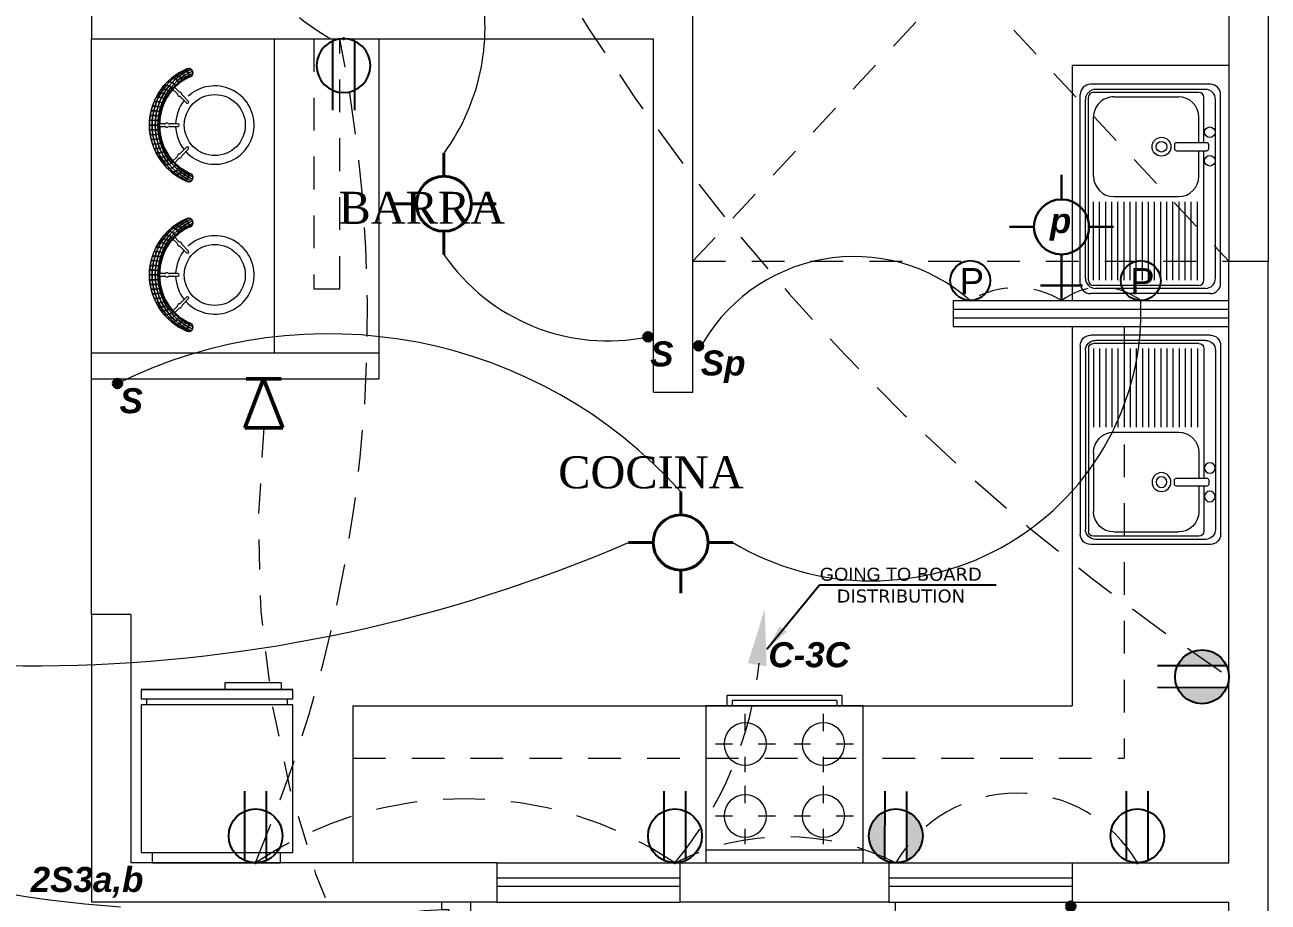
# Model space of a CAD drawing. Header units: millimetres. Extents: x -59 to 123, y 54 to 155.
# Drawn here: x -53.335 to -48.58, y 110.979 to 114.333 of the extents above; entities that cross this region are included whole.
import ezdxf

# ---------------------------------------------------------------- set-up
doc = ezdxf.new("R2010")
doc.units = ezdxf.units.MM
for name, pattern in [('CENTER', [50.8, 31.75, -6.35, 6.35, -6.35]), ('CONTINUA', [0]), ('HIDDEN', [9.525, 6.35, -3.175]), ('HIDDEN2', [0.1875, 0.125, -0.0625])]:
    doc.linetypes.add(name, pattern=pattern)
doc.layers.get('0').update_dxf_attribs({"lineweight": 9})
doc.layers.add('A-PROY', color=8, linetype='HIDDEN2')
doc.layers.add('A-TEX 010', color=7, linetype='Continuous')
for name, color, linetype, lineweight in [('C.EMPOTRADO EN PARED Y TECHO', 210, 'Continuous', 40), ('Centros de Luz', 150, 'Continuous', 30), ('desague', 4, 'Continuous', 60), ('ESCALERA', 128, 'Continuous', 9), ('HP-Mobiliario', 251, 'Continuous', 0), ('Intercomunicador', 106, 'Continuous', 30), ('mobiliario', 7, 'Continuous', 0), ('MUEBLES', 40, 'Continuous', 20), ('muro', 5, 'Continuous', 70), ('murobajo', 7, 'Continuous', 30), ('MUROS', 7, 'Continuous', 80), ('PLANTILLA', 252, 'Continuous', 13), ('PUERTAS', 7, 'Continuous', 9), ('red tomacorrient', 21, 'Continuous', 40), ('red tomacorriente', 3, 'CONTINUA', 40), ('TEXTO ELECTRICO', 140, 'Continuous', 25), ('VENTANA BAJA', 150, 'Continuous', 20)]:
    doc.layers.add(name, color=color, linetype=linetype, lineweight=lineweight)
doc.styles.add('david', font='arialbi.ttf', dxfattribs={"height": 0.05})
doc.styles.add('Ejes', font='arial.ttf', dxfattribs={"height": 0.2})
doc.styles.add('ROMANS', font='ROMANS.SHX', dxfattribs={"width": 1.35, "height": 0.29})
doc.styles.add('style4', font='verdanab.ttf', dxfattribs={"height": 0.1})
doc.styles.add('textcosan', font='verdana.ttf', dxfattribs={"height": 0.1})
doc.dimstyles.new('dimension horizontal', dxfattribs={"dimtxt": 0.08, "dimasz": 0.1, "dimexe": 0.15, "dimexo": 0.3, "dimgap": 0.01, "dimtad": 2, "dimtih": 1, "dimtoh": 1, "dimzin": 1, "dimtxsty": 'style4', "dimblk": 'ARCHTICK', "dimcen": 0.08, "dimadec": 0, "dimazin": 0, "dimtfac": 1, "dimtmove": 0, "dimatfit": 3, "dimfxl": 1, "dimarcsym": 0})

# ---------------------------------------------------------------- blocks, each defined once
blk = doc.blocks.new('A$C64153278')
at = {"layer": 'mobiliario'}
for p, q in [((0.4738, 0.2448), (0.429, 0.2653)), ((0.436, 0.2786), (0.48, 0.2584)), ((0.5321, 0.2181), (0.4995, 0.233)), ((0.5057, 0.2467), (0.5383, 0.2317)), ((0.1773, 0.1826), (0.1571, 0.1386)), ((0.1707, 0.1324), (0.1913, 0.1771)), ((0.3206, 0.1715), (0.3375, 0.1261)), ((0.3515, 0.1313), (0.3344, 0.1775)), ((0.1453, 0.1129), (0.1303, 0.0803)), ((0.1439, 0.0741), (0.1589, 0.1067)), ((0.3473, 0.0995), (0.3598, 0.0659)), ((0.3738, 0.0711), (0.3614, 0.1047))]:
    blk.add_line(p, q, dxfattribs=at)
blk.add_circle((0.2538, 0.3732), 0.175, dxfattribs=at)
for centre, radius, start, end in [((0.2538, 0.3732), 0.225, 332.79435, 243.13807), ((0.5872, 0.3365), 0.025, 357.65186, 177.65186), ((0.2624, 0.3498), 0.35, 223.05842, 357.65186), ((0.2624, 0.3498), 0.3, 223.05842, 357.65186), ((0.2538, 0.3732), 0.225, 292.25126, 328.96199), ((0.4329, 0.2717), 0.00753, 65.60324, 238.74768), ((0.4696, 0.2357), 0.01, 26.45803, 65.40047), ((0.4898, 0.2457), 0.0125, 206.45803, 284.34291), ((0.4842, 0.2675), 0.01, 245.40047, 284.34291), ((0.4898, 0.2457), 0.0125, 26.45803, 104.34291), ((0.4953, 0.2239), 0.01, 65.40047, 104.34291), ((0.5099, 0.2557), 0.01, 206.45803, 245.40047), ((0.025, 0.1279), 0.025, 43.05842, 223.05842), ((0.1842, 0.1795), 0.00753, 341.9626, 155.10704), ((0.2538, 0.3732), 0.225, 251.72826, 288.43083), ((0.3277, 0.1741), 0.00753, 27.00793, 200.15237), ((0.1362, 0.1171), 0.01, 335.30981, 14.25225), ((0.158, 0.1226), 0.0125, 116.36737, 194.25225), ((0.148, 0.1428), 0.01, 296.36737, 335.30981), ((0.168, 0.1025), 0.01, 116.36737, 155.30981), ((0.158, 0.1226), 0.0125, 296.36737, 14.25225), ((0.1798, 0.1282), 0.01, 155.30981, 194.25225), ((0.3494, 0.1154), 0.0125, 161.4127, 239.29758), ((0.3281, 0.1226), 0.01, 341.4127, 20.35514), ((0.3379, 0.0961), 0.01, 20.35514, 59.29758), ((0.3609, 0.1347), 0.01, 200.35514, 239.29758), ((0.3494, 0.1154), 0.0125, 341.4127, 59.29758), ((0.3707, 0.1082), 0.01, 161.4127, 200.35514)]:
    blk.add_arc(centre, radius, start, end, dxfattribs=at)
for points in [[(0.5661, 0.3498), (0.5756, 0.3586), (0.5736, 0.3342), (0.5641, 0.3261)], [(0.5756, 0.3586), (0.5882, 0.3615), (0.5861, 0.3361), (0.5736, 0.3342)], [(0.5882, 0.3615), (0.6006, 0.3576), (0.5984, 0.3313), (0.5861, 0.3361)], [(0.6006, 0.3576), (0.6093, 0.3481), (0.6071, 0.321), (0.5984, 0.3313)], [(0.5546, 0.2795), (0.5636, 0.286), (0.5557, 0.2626), (0.547, 0.2568)], [(0.5566, 0.2909), (0.5603, 0.3026), (0.5546, 0.2795), (0.5511, 0.2681)], [(0.5603, 0.3026), (0.5696, 0.3099), (0.5636, 0.286), (0.5546, 0.2795)], [(0.5636, 0.286), (0.5757, 0.286), (0.5674, 0.2617), (0.5557, 0.2626)], [(0.5603, 0.3141), (0.5641, 0.3261), (0.5603, 0.3026), (0.5566, 0.2909)], [(0.5622, 0.3375), (0.5661, 0.3498), (0.5641, 0.3261), (0.5603, 0.3141)], [(0.5641, 0.3261), (0.5736, 0.3342), (0.5696, 0.3099), (0.5603, 0.3026)], [(0.5696, 0.3099), (0.5819, 0.3109), (0.5757, 0.286), (0.5636, 0.286)], [(0.5757, 0.286), (0.5876, 0.2794), (0.5791, 0.2542), (0.5674, 0.2617)], [(0.5736, 0.3342), (0.5861, 0.3361), (0.5819, 0.3109), (0.5696, 0.3099)], [(0.5819, 0.3109), (0.5941, 0.3052), (0.5876, 0.2794), (0.5757, 0.286)], [(0.5861, 0.3361), (0.5984, 0.3313), (0.5941, 0.3052), (0.5819, 0.3109)], [(0.5941, 0.3052), (0.6027, 0.2942), (0.5962, 0.2678), (0.5876, 0.2794)], [(0.5984, 0.3313), (0.6071, 0.321), (0.6027, 0.2942), (0.5941, 0.3052)], [(0.6027, 0.2942), (0.6056, 0.2811), (0.5992, 0.2544), (0.5962, 0.2678)], [(0.6071, 0.321), (0.61, 0.3081), (0.6056, 0.2811), (0.6027, 0.2942)], [(0.6093, 0.3481), (0.6122, 0.3354), (0.61, 0.3081), (0.6071, 0.321)], [(0.5267, 0.2135), (0.5343, 0.2179), (0.521, 0.1968), (0.514, 0.1931)], [(0.5343, 0.2179), (0.5451, 0.2152), (0.5312, 0.1933), (0.521, 0.1968)], [(0.5348, 0.224), (0.5377, 0.2348), (0.5267, 0.2135), (0.5242, 0.2031)], [(0.5377, 0.2348), (0.5459, 0.2399), (0.5343, 0.2179), (0.5267, 0.2135)], [(0.5451, 0.2152), (0.5561, 0.206), (0.5418, 0.1833), (0.5312, 0.1933)], [(0.5459, 0.2399), (0.5572, 0.238), (0.5451, 0.2152), (0.5343, 0.2179)], [(0.5438, 0.2457), (0.547, 0.2568), (0.5377, 0.2348), (0.5348, 0.224)], [(0.547, 0.2568), (0.5557, 0.2626), (0.5459, 0.2399), (0.5377, 0.2348)], [(0.5511, 0.2681), (0.5546, 0.2795), (0.547, 0.2568), (0.5438, 0.2457)], [(0.5572, 0.238), (0.5686, 0.2297), (0.5561, 0.206), (0.5451, 0.2152)], [(0.5557, 0.2626), (0.5674, 0.2617), (0.5572, 0.238), (0.5459, 0.2399)], [(0.5686, 0.2297), (0.577, 0.2169), (0.5644, 0.1926), (0.5561, 0.206)], [(0.5674, 0.2617), (0.5791, 0.2542), (0.5686, 0.2297), (0.5572, 0.238)], [(0.577, 0.2169), (0.5802, 0.2031), (0.5678, 0.1787), (0.5644, 0.1926)], [(0.5791, 0.2542), (0.5876, 0.242), (0.577, 0.2169), (0.5686, 0.2297)], [(0.5876, 0.242), (0.5907, 0.2284), (0.5802, 0.2031), (0.577, 0.2169)], [(0.5876, 0.2794), (0.5962, 0.2678), (0.5876, 0.242), (0.5791, 0.2542)], [(0.5962, 0.2678), (0.5992, 0.2544), (0.5907, 0.2284), (0.5876, 0.242)], [(0.0261, 0.1283), (0.0199, 0.1166), (0.0011, 0.1352), (0.0079, 0.1462)], [(0.0368, 0.135), (0.0261, 0.1283), (0.0079, 0.1462), (0.0193, 0.1523)], [(0.0492, 0.1351), (0.0368, 0.135), (0.0193, 0.1523), (0.0323, 0.1518)], [(0.0599, 0.1284), (0.0492, 0.1351), (0.0323, 0.1518), (0.0433, 0.145)], [(0.4828, 0.1462), (0.4839, 0.1556), (0.4667, 0.1386), (0.4662, 0.1296)], [(0.4839, 0.1556), (0.4896, 0.1579), (0.4716, 0.1403), (0.4667, 0.1386)], [(0.4896, 0.1579), (0.4983, 0.1528), (0.4795, 0.1345), (0.4716, 0.1403)], [(0.4983, 0.1528), (0.5078, 0.1414), (0.4885, 0.1225), (0.4795, 0.1345)], [(0.4981, 0.1641), (0.4997, 0.1738), (0.4839, 0.1556), (0.4828, 0.1462)], [(0.4997, 0.1738), (0.5061, 0.1768), (0.4896, 0.1579), (0.4839, 0.1556)], [(0.5061, 0.1768), (0.5156, 0.1724), (0.4983, 0.1528), (0.4896, 0.1579)], [(0.5119, 0.1831), (0.514, 0.1931), (0.4997, 0.1738), (0.4981, 0.1641)], [(0.5156, 0.1724), (0.5256, 0.1617), (0.5078, 0.1414), (0.4983, 0.1528)], [(0.514, 0.1931), (0.521, 0.1968), (0.5061, 0.1768), (0.4997, 0.1738)], [(0.521, 0.1968), (0.5312, 0.1933), (0.5156, 0.1724), (0.5061, 0.1768)], [(0.5256, 0.1617), (0.5336, 0.1473), (0.5156, 0.1265), (0.5078, 0.1414)], [(0.5242, 0.2031), (0.5267, 0.2135), (0.514, 0.1931), (0.5119, 0.1831)], [(0.5312, 0.1933), (0.5418, 0.1833), (0.5256, 0.1617), (0.5156, 0.1724)], [(0.5336, 0.1473), (0.5373, 0.1332), (0.5196, 0.1123), (0.5156, 0.1265)], [(0.5418, 0.1833), (0.5499, 0.1694), (0.5336, 0.1473), (0.5256, 0.1617)], [(0.5499, 0.1694), (0.5535, 0.1553), (0.5373, 0.1332), (0.5336, 0.1473)], [(0.5561, 0.206), (0.5644, 0.1926), (0.5499, 0.1694), (0.5418, 0.1833)], [(0.5644, 0.1926), (0.5678, 0.1787), (0.5535, 0.1553), (0.5499, 0.1694)], [(0.0199, 0.1166), (0.0199, 0.1032), (0.0006, 0.1222), (0.0011, 0.1352)], [(0.0199, 0.1032), (0.0262, 0.0916), (0.0067, 0.1108), (0.0006, 0.1222)], [(0.0457, 0.1119), (0.0402, 0.0997), (0.0199, 0.1166), (0.0261, 0.1283)], [(0.0402, 0.0997), (0.0407, 0.0857), (0.0199, 0.1032), (0.0199, 0.1166)], [(0.0407, 0.0857), (0.0471, 0.0739), (0.0262, 0.0916), (0.0199, 0.1032)], [(0.0557, 0.1193), (0.0457, 0.1119), (0.0261, 0.1283), (0.0368, 0.135)], [(0.0674, 0.1198), (0.0557, 0.1193), (0.0368, 0.135), (0.0492, 0.1351)], [(0.0666, 0.0972), (0.0619, 0.0844), (0.0402, 0.0997), (0.0457, 0.1119)], [(0.0619, 0.0844), (0.0629, 0.0699), (0.0407, 0.0857), (0.0402, 0.0997)], [(0.0629, 0.0699), (0.0694, 0.0579), (0.0471, 0.0739), (0.0407, 0.0857)], [(0.0758, 0.105), (0.0666, 0.0972), (0.0457, 0.1119), (0.0557, 0.1193)], [(0.0779, 0.1133), (0.0674, 0.1198), (0.0492, 0.1351), (0.0599, 0.1284)], [(0.0869, 0.1059), (0.0758, 0.105), (0.0557, 0.1193), (0.0674, 0.1198)], [(0.0887, 0.0841), (0.0848, 0.0708), (0.0619, 0.0844), (0.0666, 0.0972)], [(0.0848, 0.0708), (0.0863, 0.056), (0.0629, 0.0699), (0.0619, 0.0844)], [(0.097, 0.0925), (0.0887, 0.0841), (0.0666, 0.0972), (0.0758, 0.105)], [(0.0969, 0.0996), (0.0869, 0.1059), (0.0674, 0.1198), (0.0779, 0.1133)], [(0.1074, 0.0937), (0.097, 0.0925), (0.0758, 0.105), (0.0869, 0.1059)], [(0.1119, 0.0728), (0.1087, 0.0591), (0.0848, 0.0708), (0.0887, 0.0841)], [(0.117, 0.0874), (0.1074, 0.0937), (0.0869, 0.1059), (0.0969, 0.0996)], [(0.1193, 0.0816), (0.1119, 0.0728), (0.0887, 0.0841), (0.097, 0.0925)], [(0.1288, 0.0831), (0.1193, 0.0816), (0.097, 0.0925), (0.1074, 0.0937)], [(0.138, 0.0768), (0.1288, 0.0831), (0.1074, 0.0937), (0.117, 0.0874)], [(0.136, 0.0634), (0.1336, 0.0493), (0.1087, 0.0591), (0.1119, 0.0728)], [(0.1424, 0.0725), (0.136, 0.0634), (0.1119, 0.0728), (0.1193, 0.0816)], [(0.1511, 0.0741), (0.1424, 0.0725), (0.1193, 0.0816), (0.1288, 0.0831)], [(0.1597, 0.0679), (0.1511, 0.0741), (0.1288, 0.0831), (0.138, 0.0768)], [(0.1662, 0.0652), (0.1608, 0.0559), (0.136, 0.0634), (0.1424, 0.0725)], [(0.174, 0.067), (0.1662, 0.0652), (0.1424, 0.0725), (0.1511, 0.0741)], [(0.1821, 0.0608), (0.174, 0.067), (0.1511, 0.0741), (0.1597, 0.0679)], [(0.364, 0.076), (0.3643, 0.0753), (0.3403, 0.0674), (0.341, 0.0684)], [(0.3643, 0.0753), (0.3675, 0.0667), (0.3424, 0.0585), (0.3403, 0.0674)], [(0.3668, 0.0685), (0.364, 0.076), (0.341, 0.0684), (0.3445, 0.0612)], [(0.3885, 0.0775), (0.3864, 0.0853), (0.364, 0.076), (0.3668, 0.0685)], [(0.3864, 0.0853), (0.3877, 0.085), (0.3643, 0.0753), (0.364, 0.076)], [(0.3877, 0.085), (0.3919, 0.0768), (0.3675, 0.0667), (0.3643, 0.0753)], [(0.3919, 0.0768), (0.398, 0.0628), (0.3728, 0.0524), (0.3675, 0.0667)], [(0.408, 0.0963), (0.4102, 0.0964), (0.3877, 0.085), (0.3864, 0.0853)], [(0.4094, 0.0882), (0.408, 0.0963), (0.3864, 0.0853), (0.3885, 0.0775)], [(0.4102, 0.0964), (0.4154, 0.0887), (0.3919, 0.0768), (0.3877, 0.085)], [(0.4154, 0.0887), (0.4223, 0.0751), (0.398, 0.0628), (0.3919, 0.0768)], [(0.4223, 0.0751), (0.4291, 0.0589), (0.4045, 0.0464), (0.398, 0.0628)], [(0.4287, 0.1089), (0.4318, 0.1095), (0.4102, 0.0964), (0.408, 0.0963)], [(0.4294, 0.1005), (0.4287, 0.1089), (0.408, 0.0963), (0.4094, 0.0882)], [(0.4318, 0.1095), (0.438, 0.1024), (0.4154, 0.0887), (0.4102, 0.0964)], [(0.438, 0.1024), (0.4456, 0.0892), (0.4223, 0.0751), (0.4154, 0.0887)], [(0.4456, 0.0892), (0.4526, 0.0733), (0.4291, 0.0589), (0.4223, 0.0751)], [(0.4483, 0.123), (0.4523, 0.1242), (0.4318, 0.1095), (0.4287, 0.1089)], [(0.4484, 0.1144), (0.4483, 0.123), (0.4287, 0.1089), (0.4294, 0.1005)], [(0.4526, 0.0733), (0.4572, 0.059), (0.4339, 0.0446), (0.4291, 0.0589)], [(0.4523, 0.1242), (0.4594, 0.1177), (0.438, 0.1024), (0.4318, 0.1095)], [(0.4594, 0.1177), (0.4677, 0.105), (0.4456, 0.0892), (0.438, 0.1024)], [(0.4677, 0.105), (0.475, 0.0894), (0.4526, 0.0733), (0.4456, 0.0892)], [(0.4667, 0.1386), (0.4716, 0.1403), (0.4523, 0.1242), (0.4483, 0.123)], [(0.4662, 0.1296), (0.4667, 0.1386), (0.4483, 0.123), (0.4484, 0.1144)], [(0.4716, 0.1403), (0.4795, 0.1345), (0.4594, 0.1177), (0.4523, 0.1242)], [(0.475, 0.0894), (0.4794, 0.0751), (0.4572, 0.059), (0.4526, 0.0733)], [(0.4795, 0.1345), (0.4885, 0.1225), (0.4677, 0.105), (0.4594, 0.1177)], [(0.4885, 0.1225), (0.496, 0.1072), (0.475, 0.0894), (0.4677, 0.105)], [(0.496, 0.1072), (0.5002, 0.0929), (0.4794, 0.0751), (0.475, 0.0894)], [(0.5078, 0.1414), (0.5156, 0.1265), (0.496, 0.1072), (0.4885, 0.1225)], [(0.5156, 0.1265), (0.5196, 0.1123), (0.5002, 0.0929), (0.496, 0.1072)], [(0.0863, 0.056), (0.0928, 0.0437), (0.0694, 0.0579), (0.0629, 0.0699)], [(0.1087, 0.0591), (0.1107, 0.0439), (0.0863, 0.056), (0.0848, 0.0708)], [(0.1107, 0.0439), (0.1173, 0.0313), (0.0928, 0.0437), (0.0863, 0.056)], [(0.1336, 0.0493), (0.1361, 0.0337), (0.1107, 0.0439), (0.1087, 0.0591)], [(0.1361, 0.0337), (0.1426, 0.0209), (0.1173, 0.0313), (0.1107, 0.0439)], [(0.1608, 0.0559), (0.1593, 0.0414), (0.1336, 0.0493), (0.136, 0.0634)], [(0.1593, 0.0414), (0.1622, 0.0255), (0.1361, 0.0337), (0.1336, 0.0493)], [(0.1622, 0.0255), (0.1687, 0.0126), (0.1426, 0.0209), (0.1361, 0.0337)], [(0.1863, 0.0503), (0.1856, 0.0356), (0.1593, 0.0414), (0.1608, 0.0559)], [(0.1856, 0.0356), (0.189, 0.0194), (0.1622, 0.0255), (0.1593, 0.0414)], [(0.1906, 0.0597), (0.1863, 0.0503), (0.1608, 0.0559), (0.1662, 0.0652)], [(0.189, 0.0194), (0.1954, 0.0063), (0.1687, 0.0126), (0.1622, 0.0255)], [(0.1974, 0.0616), (0.1906, 0.0597), (0.1662, 0.0652), (0.174, 0.067)], [(0.2049, 0.0554), (0.1974, 0.0616), (0.174, 0.067), (0.1821, 0.0608)], [(0.2121, 0.0466), (0.2124, 0.0318), (0.1856, 0.0356), (0.1863, 0.0503)], [(0.2124, 0.0318), (0.2162, 0.0154), (0.189, 0.0194), (0.1856, 0.0356)], [(0.2154, 0.0562), (0.2121, 0.0466), (0.1863, 0.0503), (0.1906, 0.0597)], [(0.2162, 0.0154), (0.2224, 0.0021), (0.1954, 0.0063), (0.189, 0.0194)], [(0.2213, 0.0581), (0.2154, 0.0562), (0.1906, 0.0597), (0.1974, 0.0616)], [(0.2282, 0.0518), (0.2213, 0.0581), (0.1974, 0.0616), (0.2049, 0.0554)], [(0.2405, 0.0546), (0.2383, 0.045), (0.2121, 0.0466), (0.2154, 0.0562)], [(0.2383, 0.045), (0.2394, 0.0301), (0.2124, 0.0318), (0.2121, 0.0466)], [(0.2394, 0.0301), (0.2436, 0.0135), (0.2162, 0.0154), (0.2124, 0.0318)], [(0.2454, 0.0565), (0.2405, 0.0546), (0.2154, 0.0562), (0.2213, 0.0581)], [(0.2436, 0.0135), (0.2498, 0), (0.2224, 0.0021), (0.2162, 0.0154)], [(0.2516, 0.05), (0.2454, 0.0565), (0.2213, 0.0581), (0.2282, 0.0518)], [(0.2657, 0.0549), (0.2646, 0.0454), (0.2383, 0.045), (0.2405, 0.0546)], [(0.2646, 0.0454), (0.2665, 0.0304), (0.2394, 0.0301), (0.2383, 0.045)], [(0.2665, 0.0304), (0.2712, 0.0138), (0.2436, 0.0135), (0.2394, 0.0301)], [(0.2695, 0.0567), (0.2657, 0.0549), (0.2405, 0.0546), (0.2454, 0.0565)], [(0.2712, 0.0138), (0.2772, 0.0001), (0.2498, 0), (0.2436, 0.0135)], [(0.2751, 0.0501), (0.2695, 0.0567), (0.2454, 0.0565), (0.2516, 0.05)], [(0.2908, 0.0572), (0.2908, 0.0478), (0.2646, 0.0454), (0.2657, 0.0549)], [(0.2908, 0.0478), (0.2936, 0.0328), (0.2665, 0.0304), (0.2646, 0.0454)], [(0.2936, 0.0588), (0.2908, 0.0572), (0.2657, 0.0549), (0.2695, 0.0567)], [(0.2936, 0.0328), (0.2986, 0.0162), (0.2712, 0.0138), (0.2665, 0.0304)], [(0.2985, 0.052), (0.2936, 0.0588), (0.2695, 0.0567), (0.2751, 0.0501)], [(0.2986, 0.0162), (0.3045, 0.0023), (0.2772, 0.0001), (0.2712, 0.0138)], [(0.3175, 0.0627), (0.3157, 0.0613), (0.2908, 0.0572), (0.2936, 0.0588)], [(0.3157, 0.0613), (0.3168, 0.0521), (0.2908, 0.0478), (0.2908, 0.0572)], [(0.3168, 0.0521), (0.3204, 0.0373), (0.2936, 0.0328), (0.2908, 0.0478)], [(0.3217, 0.0557), (0.3175, 0.0627), (0.2936, 0.0588), (0.2985, 0.052)], [(0.3204, 0.0373), (0.3259, 0.0206), (0.2986, 0.0162), (0.2936, 0.0328)], [(0.3259, 0.0206), (0.3315, 0.0067), (0.3045, 0.0023), (0.2986, 0.0162)], [(0.341, 0.0684), (0.3403, 0.0674), (0.3157, 0.0613), (0.3175, 0.0627)], [(0.3403, 0.0674), (0.3424, 0.0585), (0.3168, 0.0521), (0.3157, 0.0613)], [(0.3424, 0.0585), (0.3469, 0.0438), (0.3204, 0.0373), (0.3168, 0.0521)], [(0.3445, 0.0612), (0.341, 0.0684), (0.3175, 0.0627), (0.3217, 0.0557)], [(0.3469, 0.0438), (0.3527, 0.0272), (0.3259, 0.0206), (0.3204, 0.0373)], [(0.3527, 0.0272), (0.3582, 0.0131), (0.3315, 0.0067), (0.3259, 0.0206)], [(0.3675, 0.0667), (0.3728, 0.0524), (0.3469, 0.0438), (0.3424, 0.0585)], [(0.3728, 0.0524), (0.3789, 0.0358), (0.3527, 0.0272), (0.3469, 0.0438)], [(0.3789, 0.0358), (0.3842, 0.0216), (0.3582, 0.0131), (0.3527, 0.0272)], [(0.398, 0.0628), (0.4045, 0.0464), (0.3789, 0.0358), (0.3728, 0.0524)], [(0.4045, 0.0464), (0.4095, 0.0322), (0.3842, 0.0216), (0.3789, 0.0358)], [(0.4291, 0.0589), (0.4339, 0.0446), (0.4095, 0.0322), (0.4045, 0.0464)]]:
    blk.add_3dface(points, dxfattribs=at)
blk = doc.blocks.new('lavo')
for p, q in [((734.6522, 78.2175), (734.6522, 77.4953)), ((734.6522, 78.2175), (734.6522, 77.4953)), ((734.6911, 78.2564), (735.1498, 78.2564)), ((734.6911, 78.2564), (735.1498, 78.2564)), ((734.7106, 78.2369), (735.1303, 78.2369)), ((734.7106, 78.2369), (735.1303, 78.2369)), ((734.7354, 78.2253), (735.1381, 78.2253)), ((734.7354, 78.2253), (735.1381, 78.2253)), ((735.1887, 78.2175), (735.1887, 77.4953)), ((735.1887, 78.2175), (735.1887, 77.4953)), ((734.6717, 78.198), (734.6717, 77.5148)), ((734.6717, 78.198), (734.6717, 77.5148)), ((734.7159, 78.2058), (734.7159, 77.7101)), ((734.7159, 78.2058), (734.7159, 77.7101)), ((734.741, 78.2058), (734.741, 77.9052)), ((734.741, 78.2058), (734.741, 77.9052)), ((734.7643, 78.2058), (734.7643, 77.9052)), ((734.7643, 78.2058), (734.7643, 77.9052)), ((734.7877, 78.2058), (734.7877, 77.9052)), ((734.7877, 78.2058), (734.7877, 77.9052)), ((734.8111, 78.2058), (734.8111, 77.9052)), ((734.8111, 78.2058), (734.8111, 77.9052)), ((734.8344, 78.2058), (734.8344, 77.9052)), ((734.8344, 78.2058), (734.8344, 77.9052)), ((734.8578, 78.2058), (734.8578, 77.9052)), ((734.8578, 78.2058), (734.8578, 77.9052)), ((734.8811, 78.2058), (734.8811, 77.9052)), ((734.8811, 78.2058), (734.8811, 77.9052)), ((734.9045, 78.2058), (734.9045, 77.9052)), ((734.9045, 78.2058), (734.9045, 77.9052)), ((734.9279, 78.2058), (734.9279, 77.9052)), ((734.9279, 78.2058), (734.9279, 77.9052)), ((734.9512, 78.2058), (734.9512, 77.9052)), ((734.9512, 78.2058), (734.9512, 77.9052)), ((734.9746, 78.2058), (734.9746, 77.9052)), ((734.9746, 78.2058), (734.9746, 77.9052)), ((734.998, 78.2058), (734.998, 77.9052)), ((734.998, 78.2058), (734.998, 77.9052)), ((735.0213, 78.2058), (735.0213, 77.9052)), ((735.0213, 78.2058), (735.0213, 77.9052)), ((735.0447, 78.2058), (735.0447, 77.9052)), ((735.0447, 78.2058), (735.0447, 77.9052)), ((735.068, 78.2058), (735.068, 77.9052)), ((735.068, 78.2058), (735.068, 77.9052)), ((735.0914, 78.2058), (735.0914, 77.9052)), ((735.0914, 78.2058), (735.0914, 77.9052)), ((735.1148, 78.2058), (735.1148, 77.9052)), ((735.1148, 78.2058), (735.1148, 77.9052)), ((735.1381, 78.2058), (735.1381, 77.9052)), ((735.1381, 78.2058), (735.1381, 77.9052)), ((735.1576, 78.2058), (735.1576, 77.507)), ((735.1576, 78.2058), (735.1576, 77.507)), ((735.1693, 78.198), (735.1693, 77.5148)), ((735.1693, 78.198), (735.1693, 77.5148)), ((735.0603, 77.8857), (734.8132, 77.8857)), ((735.0603, 77.8857), (734.8132, 77.8857)), ((734.7354, 77.8079), (734.7354, 77.7101)), ((734.7354, 77.8079), (734.7354, 77.7101)), ((735.1381, 77.8079), (735.1381, 77.582)), ((735.1381, 77.8079), (735.1381, 77.582)), ((734.6973, 77.7023), (734.6973, 77.6875)), ((734.6973, 77.7023), (734.6973, 77.6875)), ((734.821, 77.7101), (734.7051, 77.7101)), ((734.821, 77.7101), (734.7051, 77.7101)), ((734.8288, 77.6875), (734.8288, 77.7023)), ((734.8288, 77.6875), (734.8288, 77.7023)), ((734.7051, 77.6797), (734.821, 77.6797)), ((734.7051, 77.6797), (734.821, 77.6797)), ((734.7159, 77.6797), (734.7159, 77.507)), ((734.7159, 77.6797), (734.7159, 77.507)), ((734.7354, 77.6797), (734.7354, 77.582)), ((734.7354, 77.6797), (734.7354, 77.582)), ((735.0603, 77.5041), (734.8132, 77.5041)), ((735.0603, 77.5041), (734.8132, 77.5041)), ((734.6911, 77.4564), (735.1498, 77.4564)), ((734.6911, 77.4564), (735.1498, 77.4564)), ((734.7106, 77.4759), (735.1303, 77.4759)), ((734.7106, 77.4759), (735.1303, 77.4759)), ((734.7354, 77.4876), (735.1381, 77.4876)), ((734.7354, 77.4876), (735.1381, 77.4876))]:
    blk.add_line(p, q)
for centre, radius in [((734.6935, 77.7488), 0.0202), ((734.6935, 77.7488), 0.0202), ((734.8783, 77.6949), 0.0361), ((734.8783, 77.6949), 0.0361), ((734.8783, 77.6949), 0.0205), ((734.8783, 77.6949), 0.0205), ((734.6935, 77.6397), 0.0202), ((734.6935, 77.6397), 0.0202)]:
    blk.add_circle(centre, radius)
for centre, radius, start, end in [((734.6911, 78.2175), 0.0389, 90, 180), ((734.6911, 78.2175), 0.0389, 90, 180), ((734.7106, 78.198), 0.0389, 90, 180), ((734.7106, 78.198), 0.0389, 90, 180), ((734.7354, 78.2058), 0.0195, 90, 180), ((734.7354, 78.2058), 0.0195, 90, 180), ((735.1303, 78.198), 0.0389, 0, 90), ((735.1303, 78.198), 0.0389, 0, 90), ((735.1381, 78.2058), 0.0195, 0, 90), ((735.1381, 78.2058), 0.0195, 0, 90), ((735.1498, 78.2175), 0.0389, 0, 90), ((735.1498, 78.2175), 0.0389, 0, 90), ((734.8132, 77.8079), 0.0779, 90, 180), ((734.8132, 77.8079), 0.0779, 90, 180), ((735.0603, 77.8079), 0.0779, 0, 90), ((735.0603, 77.8079), 0.0779, 0, 90), ((734.7051, 77.7023), 0.00779, 90, 180), ((734.7051, 77.7023), 0.00779, 90, 180), ((734.821, 77.7023), 0.00779, 0, 90), ((734.821, 77.7023), 0.00779, 0, 90), ((734.7051, 77.6875), 0.00779, 180, 270), ((734.7051, 77.6875), 0.00779, 180, 270), ((734.821, 77.6875), 0.00779, 270, 360), ((734.821, 77.6875), 0.00779, 270, 360), ((734.8132, 77.582), 0.0779, 180, 270), ((734.8132, 77.582), 0.0779, 180, 270), ((735.0603, 77.582), 0.0779, 270, 0), ((735.0603, 77.582), 0.0779, 270, 0), ((734.7106, 77.5148), 0.0389, 180, 270), ((734.7106, 77.5148), 0.0389, 180, 270), ((734.7354, 77.507), 0.0195, 180, 270), ((734.7354, 77.507), 0.0195, 180, 270), ((735.1303, 77.5148), 0.0389, 270, 0), ((735.1303, 77.5148), 0.0389, 270, 0), ((735.1381, 77.507), 0.0195, 270, 0), ((735.1381, 77.507), 0.0195, 270, 0), ((734.6911, 77.4953), 0.0389, 180, 270), ((734.6911, 77.4953), 0.0389, 180, 270), ((735.1498, 77.4953), 0.0389, 270, 0), ((735.1498, 77.4953), 0.0389, 270, 0)]:
    blk.add_arc(centre, radius, start, end)
blk = doc.blocks.new('COC')
for p, q in [((602.9793, 76.3622), (603.4193, 76.3622)), ((602.9793, 76.3622), (602.9793, 76.3222)), ((603.4193, 76.3622), (603.4193, 76.3222)), ((602.8993, 76.3222), (603.4993, 76.3222)), ((602.8993, 76.3222), (602.8993, 75.7222)), ((602.9993, 76.3422), (603.3993, 76.3422)), ((602.9993, 76.3422), (602.9993, 76.3222)), ((603.3993, 76.3422), (603.3993, 76.3222)), ((603.4993, 76.3222), (603.4993, 75.7222)), ((603.05, 76.2255), (603.05, 76.2915)), ((603.3491, 76.2255), (603.3491, 76.2915)), ((602.9345, 76.1764), (603.0009, 76.1764)), ((603.0991, 76.1764), (603.1637, 76.1764)), ((603.2336, 76.1764), (603.3, 76.1764)), ((603.3982, 76.1764), (603.4628, 76.1764)), ((603.05, 76.0691), (603.05, 76.1273)), ((603.3491, 76.0691), (603.3491, 76.1273)), ((603.05, 75.9502), (603.05, 76.0162)), ((603.3491, 75.9502), (603.3491, 76.0162)), ((602.9345, 75.9011), (603.0009, 75.9011)), ((603.0991, 75.9011), (603.1637, 75.9011)), ((603.2336, 75.9011), (603.3, 75.9011)), ((603.3982, 75.9011), (603.4628, 75.9011)), ((603.05, 75.7938), (603.05, 75.852)), ((603.3491, 75.7938), (603.3491, 75.852)), ((603.4993, 75.7722), (602.8993, 75.7722)), ((603.4993, 75.7222), (602.8993, 75.7222))]:
    blk.add_line(p, q)
for centre in [(603.05, 76.1764), (603.3491, 76.1764), (603.05, 75.9011), (603.3491, 75.9011)]:
    blk.add_circle(centre, 0.0812)
blk = doc.blocks.new('REFRI')
at = {"layer": 'MUEBLES', "color": 250, "lineweight": 0, "ltscale": 0.25}
for p, q in [((0.0405, 0.2982), (0.0405, -0.3018)), ((0.6248, 0.2982), (0.0405, 0.2982)), ((0.6247, -0.3018), (0.6248, 0.2982)), ((0.6467, -0.3018), (0.6467, 0.2982)), ((0.6852, 0.2982), (0.6467, 0.2982)), ((0.6852, 0.2982), (0.6852, -0.3018)), ((0.6852, -0.3018), (0.6852, 0.2982)), ((0, 0.2538), (0, -0.2538)), ((0.0405, 0.2538), (0, 0.2538)), ((0.6467, 0.2766), (0.6247, 0.2766)), ((0.7112, -0.0338), (0.6852, -0.0338)), ((0.7112, -0.2562), (0.7112, -0.0338)), ((0, -0.2538), (0.0405, -0.2538)), ((0.6467, -0.2803), (0.6247, -0.2803)), ((0.7112, -0.2562), (0.6852, -0.2562)), ((0.0405, -0.3018), (0.6247, -0.3018)), ((0.6467, -0.3018), (0.6852, -0.3018))]:
    blk.add_line(p, q, dxfattribs=at)
blk = doc.blocks.new('rf67')
at = {"layer": 'PUERTAS', "ltscale": 0.075}
for p, q in [((2984.4541, 394.8959), (2984.4292, 394.895)), ((2984.4585, 394.0686), (2984.4292, 394.895)), ((2984.4834, 394.0695), (2984.4541, 394.8959)), ((2983.711, 394.4797), (2983.7334, 394.4678)), ((2983.7334, 394.4678), (2983.7215, 394.4454)), ((2983.7327, 394.4394), (2983.6977, 394.3735)), ((2983.7215, 394.4454), (2983.7327, 394.4394)), ((2983.6641, 394.3914), (2983.6977, 394.3735)), ((2984.4603, 394.0531), (2984.4253, 393.9872)), ((2984.4834, 394.0695), (2984.4585, 394.0686)), ((2984.4715, 394.0471), (2984.4603, 394.0531)), ((2984.4834, 394.0695), (2984.4715, 394.0471)), ((2984.5059, 394.0576), (2984.4834, 394.0695)), ((2984.459, 393.9693), (2984.4253, 393.9872))]:
    blk.add_line(p, q, dxfattribs=at)
at = {"layer": 'PUERTAS', "ltscale": 0.01}
for p, q in [((2984.4089, 394.8242), (2984.4257, 394.8248)), ((2984.4255, 394.8297), (2984.4315, 394.8299)), ((2984.4267, 394.796), (2984.4255, 394.8297)), ((2984.4625, 394.831), (2984.4565, 394.8308)), ((2984.4637, 394.7974), (2984.4625, 394.831)), ((2984.4794, 394.8268), (2984.4627, 394.8262)), ((2984.4098, 394.8001), (2984.4265, 394.8006)), ((2984.4267, 394.796), (2984.4327, 394.7962)), ((2984.4637, 394.7974), (2984.4577, 394.7971)), ((2984.4803, 394.8026), (2984.4636, 394.802))]:
    blk.add_line(p, q, dxfattribs=at)
for centre in [(2984.3818, 394.8116), (2984.5074, 394.8161)]:
    blk.add_circle(centre, 0.0302, dxfattribs=at)
blk.add_arc((2984.4709, 394.0476), 0.8484, 61.9779, 152.0448, dxfattribs=at)
blk = doc.blocks.new('A$C430C04D8')
at = {"layer": 'A-PROY', "lineweight": 0}
for p, q in [((6.3, 8.6), (8.35, 10.8)), ((6.3, 10.8), (8.35, 8.6)), ((4.8501, 9.45), (4.8501, 8.4951)), ((4.9501, 8.4951), (4.9501, 9.45)), ((6.3, 8.6), (8.35, 8.6)), ((4.8501, 8.4951), (4.9501, 8.4951)), ((7.95, 8.35), (7.95, 6.7)), ((4.9999, 6.7), (7.95, 6.7)), ((5.45, 6.15), (5.45, 5.15))]:
    blk.add_line(p, q, dxfattribs=at)
at = {"layer": 'ESCALERA', "lineweight": 0, "ltscale": 0.25}
blk.add_line((7.075, 4.2), (7.075, 6.15), dxfattribs=at)
at = {"layer": 'mobiliario', "lineweight": 0, "ltscale": 0.3}
for p, q in [((4.7001, 8.25), (4.7001, 9.45)), ((5.1001, 8.25), (5.1001, 9.45)), ((7.75, 9.35), (7.75, 8.45)), ((7.75, 9.35), (8.35, 9.35)), ((7.75, 8.35), (7.75, 6.9)), ((4.9999, 6.9), (7.75, 6.9)), ((4.9999, 6.9), (4.9999, 6.3))]:
    blk.add_line(p, q, dxfattribs=at)
at = {"layer": 'muro', "lineweight": 0, "ltscale": 0.25}
for p, q in [((4, 8.25), (4, 9.45)), ((4, 7.25), (4, 8.15))]:
    blk.add_line(p, q, dxfattribs=at)
at = {"layer": 'murobajo', "lineweight": 0}
for p, q in [((8.35, 10.8), (8.35, 8.6)), ((8.5, 10.8), (8.5, 8.6)), ((7.295, 8.45), (8.35, 8.45)), ((7.295, 8.45), (7.295, 8.35)), ((7.295, 8.35), (8.35, 8.35)), ((5.55, 6.3), (6.25, 6.3)), ((7.05, 6.3), (7.75, 6.3)), ((5.55, 6.15), (6.25, 6.15)), ((7.05, 6.15), (7.75, 6.15))]:
    blk.add_line(p, q, dxfattribs=at)
at = {"layer": 'MUROS', "linetype": 'CONTINUA', "lineweight": 0}
blk.add_line((4, 10.95), (4, 9.45), dxfattribs=at)
at = {"layer": 'MUROS', "lineweight": 0}
for p, q in [((6.3, 8.1), (6.3, 10.95)), ((4, 9.45), (6.15, 9.45)), ((6.15, 8.1), (6.15, 9.45)), ((8.35, 6.3), (8.35, 8.6)), ((8.35, 8.6), (8.5, 8.6)), ((8.5, 1.5), (8.5, 8.6)), ((4, 8.25), (5.1001, 8.25)), ((4, 8.15), (4, 8.25)), ((5.1001, 8.15), (5.1001, 8.25)), ((4, 8.15), (5.1001, 8.15)), ((6.15, 8.1), (6.3, 8.1)), ((4, 7.25), (4, 6.15)), ((4.15, 7.25), (4, 7.25)), ((4.15, 7.25), (4.15, 6.3)), ((5.55, 6.3), (4.15, 6.3)), ((5.55, 6.3), (5.55, 6.15)), ((6.25, 6.3), (6.25, 6.15)), ((6.25, 6.3), (7.05, 6.3)), ((7.05, 6.3), (7.05, 6.15)), ((7.75, 6.3), (8.35, 6.3)), ((7.75, 6.3), (7.75, 6.15)), ((5.55, 6.15), (4, 6.15)), ((7.05, 6.15), (6.25, 6.15)), ((7.75, 6.15), (8.35, 6.15)), ((8.35, 4.8), (8.35, 6.15))]:
    blk.add_line(p, q, dxfattribs=at)
at = {"layer": 'VENTANA BAJA', "lineweight": 0}
for p, q in [((8.35, 8.4151), (7.295, 8.4151)), ((8.35, 8.3826), (7.295, 8.3826)), ((5.55, 6.2425), (6.25, 6.2425)), ((7.05, 6.2425), (7.75, 6.2425)), ((5.55, 6.21), (6.25, 6.21)), ((7.05, 6.21), (7.75, 6.21))]:
    blk.add_line(p, q, dxfattribs=at)
at = {"layer": 'HP-Mobiliario', "lineweight": 0, "rotation": 180}
blk.add_blockref('lavo', (742.9704, 86.733), dxfattribs=at)
at = {"layer": 'HP-Mobiliario', "lineweight": 0, "xscale": -1}
for name, p in [('lavo', (742.9704, -69.9392)), ('COC', (609.8493, -69.4222))]:
    blk.add_blockref(name, p, dxfattribs=at)
at = {"layer": 'mobiliario', "lineweight": 0, "xscale": 0.6666666666666643, "yscale": 0.6666666666666643, "zscale": 0.6666666666666643, "rotation": 249.6721183443362}
for p in [(4.2972, 9.3658), (4.2972, 8.7929)]:
    blk.add_blockref('A$C64153278', p, dxfattribs=at)
at = {"layer": 'PLANTILLA', "lineweight": 0, "xscale": 0.9666666666620042, "yscale": 0.9666666666620042, "zscale": 0.9666666666620042, "rotation": 89.99999999999999}
blk.add_blockref('REFRI', (4.4779, 6.3), dxfattribs=at)
at = {"layer": 'PUERTAS', "lineweight": 0, "xscale": -1.111111111121789, "yscale": 1.111111111121789, "zscale": 1.111111111121789, "rotation": 62.03080168762027}
blk.add_blockref('rf67', (1947.2894, 2728.5982), dxfattribs=at)
at = {"layer": 'A-TEX 010', "lineweight": 0, "char_height": 0.1224, "attachment_point": 2, "style": 'ROMANS'}
for s, insert in [('{\\fTimes New Roman|b0|i0|c0|p18;BARRA}', (5.2633, 8.8656)), ('{\\fTimes New Roman|b0|i0|c0|p18;COCINA}', (6.1393, 7.8543))]:
    blk.add_mtext(s, dxfattribs=dict(at, insert=insert))
blk = doc.blocks.new('A$C2CDF31AB')
at = {"linetype": 'ByBlock'}
blk.add_hatch(color=256, dxfattribs=at).paths.add_polyline_path([(0, 0.0166, 1), (0.0331, 0.0166, 1)])
blk.add_hatch(color=256, dxfattribs=at).paths.add_polyline_path([(0, 0.0166, 1), (0.0331, 0.0166, 1)])
blk.add_circle((0.0166, 0.0166), 0.0166, dxfattribs=at)
blk = doc.blocks.new('rrllluuuuzzzz')
at = {"layer": 'C.EMPOTRADO EN PARED Y TECHO'}
for points in [[(0.1994, 0.1053), (0.1994, 0.1937)], [(0.0942, 0), (0, 0)], [(0.3047, 0), (0.3989, 0)], [(0.1994, -0.1053), (0.1994, -0.1937)]]:
    blk.add_lwpolyline(points, dxfattribs=at)
blk.add_circle((0.1994, 0), 0.1053, dxfattribs=at)
blk = doc.blocks.new('A$C79E72A3B')
at = {"linetype": 'ByBlock'}
blk.add_hatch(color=256, dxfattribs=at).paths.add_polyline_path([(0, 0.0166, 1), (0.0331, 0.0166, 1)])
blk.add_circle((0.0166, 0.0166), 0.0166, dxfattribs=at)
blk = doc.blocks.new('A$C00722B8B')
at = {"layer": 'Centros de Luz'}
for p, q in [((0, 0.1053), (0, 0.1994)), ((-0.1994, 0), (-0.1053, 0)), ((0.1053, 0), (0.1994, 0)), ((0, -0.1053), (0, -0.2814)), ((0, -0.2239), (-0.0808, -0.2239)), ((0, -0.2239), (0.0808, -0.2239))]:
    blk.add_line(p, q, dxfattribs=at)
at = {"layer": 'Centros de Luz', "lineweight": 30}
blk.add_circle((0, 0), 0.1053, dxfattribs=at)
blk = doc.blocks.new('caja de paso')
at = {"lineweight": -3}
blk.add_circle((0, 0), 0.0763, dxfattribs=at)
at = {"style": 'Ejes'}
blk.add_text('P', height=0.1, dxfattribs=at).set_placement((-0.0403, -0.0524))
blk = doc.blocks.new('A$C264B7B54')
at = {"lineweight": -3}
for p, q in [((0.0087, 0.1443), (0.2732, 0.1443)), ((0.0087, 0.061), (0.2732, 0.061))]:
    blk.add_line(p, q, dxfattribs=at)
blk.add_circle((0.1028, 0.1027), 0.1029, dxfattribs=at)
blk.add_point((-0.0001, 0.1027))
blk = doc.blocks.new('A$C41085B2F')
at = {"layer": 'Intercomunicador', "color": 74, "linetype": 'CENTER', "lineweight": 50, "ltscale": 0.01}
for p, q in [((-0.0723, -0.1863), (0, 0)), ((-0.0673, 0), (0.0673, 0)), ((0, 0), (0.0732, -0.1863)), ((0.0732, -0.1863), (-0.0723, -0.1863))]:
    blk.add_line(p, q, dxfattribs=at)
blk = doc.blocks.new('T.C.A')
at = {"layer": 'red tomacorriente', "lineweight": -3}
h = blk.add_hatch(color=256, dxfattribs=at)
h.paths.add_polyline_path([(-0.0414, -0.0087, 0.297434), (-0.1029, -0.1029, 0.295983), (-0.0419, -0.1969)])
h.paths.add_polyline_path([(0.0414, -0.1971, 0.297434), (0.1029, -0.1029, 0.295983), (0.0419, -0.0089)])
for p, q in [((-0.0414, -0.0087), (-0.0421, -0.2732)), ((0.0419, -0.0089), (0.0412, -0.2734))]:
    blk.add_line(p, q, dxfattribs=at)
blk.add_circle((0, -0.1029), 0.1029, dxfattribs=at)
blk = doc.blocks.new('_ArchTick')
at = {"color": 0, "linetype": 'ByBlock', "const_width": 0.15}
blk.add_lwpolyline([(-0.5, -0.5), (0.5, 0.5)], dxfattribs=at)

msp = doc.modelspace()

# ---------------------------------------------------------------- hatches: boundary and pattern name
at = {"layer": 'red tomacorriente', "linetype": 'HIDDEN', "lineweight": 5, "ltscale": 0.025}
h = msp.add_hatch(color=256, dxfattribs=at)
edge = h.paths.add_edge_path()
edge.add_line((-50.5696, 111.8927), (-50.5322, 111.8865))
edge.add_spline(control_points=[(-50.5322, 111.8865), (-50.524, 111.9575), (-50.5148, 112.0284), (-50.5056, 112.0993)], knot_values=[1.855835, 1.855835, 1.855835, 1.855835, 2.148841, 2.148841, 2.148841, 2.148841], degree=3, periodic=0)
edge.add_line((-50.5056, 112.0993), (-50.5696, 111.8927))
edge = h.paths.add_edge_path()
edge.add_spline(control_points=[(-50.5056, 112.0993), (-50.5148, 112.0284), (-50.524, 111.9575), (-50.5322, 111.8865)], knot_values=[1.855835, 1.855835, 1.855835, 1.855835, 2.148841, 2.148841, 2.148841, 2.148841], degree=3, periodic=0)
edge.add_line((-50.5322, 111.8865), (-50.498, 111.8808))
edge.add_line((-50.498, 111.8808), (-50.5056, 112.0993))

# ---------------------------------------------------------------- linework, layer by layer
at = {"layer": 'C.EMPOTRADO EN PARED Y TECHO', "lineweight": 5}
for centre, radius, start, end in [((-52.3895, 114.3235), 0.8145, 323.8483, 64.3146), ((-51.1052, 113.8843), 0.7593, 214.3791, 281.6702), ((-50.1635, 112.7761), 0.6713, 48.5661, 152.1709), ((-50.0975, 113.2387), 1.0312, 239.0853, 2.2621), ((-52.1743, 111.3469), 1.805, 41.7032, 116.5389), ((-53.3114, 117.6556), 5.7732, 248.85657, 293.31841), ((-52.6827, 115.2631), 4.3113, 227.6406, 266.1974)]:
    msp.add_arc(centre, radius, start, end, dxfattribs=at)
at = {"layer": 'red tomacorrient', "linetype": 'HIDDEN', "lineweight": 5, "ltscale": 0.018}
for centre, radius, start, end in [((-49.5447, 112.993), 0.3354, 58.6398, 121.3602), ((-49.2187, 113.0789), 0.2513, 52.9152, 127.0848), ((-51.8098, 114.2579), 4.4509, 206.5125, 264.3495)]:
    msp.add_arc(centre, radius, start, end, dxfattribs=at)
at = {"layer": 'red tomacorrient', "color": 74, "linetype": 'HIDDEN', "lineweight": 5, "ltscale": 0.018}
msp.add_arc((-48.5415, 112.3803), 3.9015, 173.9271, 254.5065, dxfattribs=at)
at = {"layer": 'red tomacorriente', "linetype": 'HIDDEN', "lineweight": 5, "ltscale": 0.025}
for centre, radius, start, end in [((-51.6055, 115.2293), 1.1023, 137.828, 239.4213), ((-44.0515, 118.9128), 8.4796, 201.9923, 236.51385), ((-57.3494, 113.2236), 5.3252, 336.8425, 11.4357), ((-51.9363, 112.0372), 1.4169, 320.1543, 354.1328), ((-51.6503, 109.9396), 1.4348, 56.0226, 123.9774), ((-49.5418, 110.8618), 0.5337, 30.084, 149.916), ((-50.426, 110.2849), 0.9442, 63.428, 116.572)]:
    msp.add_arc(centre, radius, start, end, dxfattribs=at)

# ---------------------------------------------------------------- block references
at = {"lineweight": 5}
for p in [(-51.9313, 113.6493), (-51.0261, 112.354)]:
    msp.add_blockref('rrllluuuuzzzz', p, dxfattribs=at)
at = {"layer": 'C.EMPOTRADO EN PARED Y TECHO', "lineweight": 5}
for p in [(-49.7193, 113.3557), (-49.0671, 113.3557)]:
    msp.add_blockref('caja de paso', p, dxfattribs=at)
at = {"layer": 'C.EMPOTRADO EN PARED Y TECHO', "lineweight": 5, "xscale": -1}
for name, p, rotation in [('A$C79E72A3B', (-50.9351, 113.1241), 0.0001194124792647244), ('A$C79E72A3B', (-50.7414, 113.0893), 0.0001194124792647244), ('A$C79E72A3B', (-52.9642, 112.9452), 0.0001194124792647244), ('A$C2CDF31AB', (-49.3516, 110.9795), 180)]:
    msp.add_blockref(name, p, dxfattribs=dict(at, rotation=rotation))
at = {"layer": 'Centros de Luz', "lineweight": 5}
msp.add_blockref('A$C00722B8B', (-49.3702, 113.5608), dxfattribs=at)
at = {"layer": 'desague', "linetype": 'CONTINUA', "lineweight": 5}
msp.add_blockref('A$C430C04D8', (-57.08, 104.8294), dxfattribs=at)
at = {"layer": 'red tomacorrient', "color": 74, "linetype": 'HIDDEN', "lineweight": 5, "ltscale": 0.018, "rotation": 359.9999262371245}
msp.add_blockref('A$C41085B2F', (-52.4216, 112.9794), dxfattribs=at)
at = {"layer": 'red tomacorriente', "linetype": 'HIDDEN', "lineweight": 5, "ltscale": 0.025, "xscale": -1, "rotation": 90}
msp.add_blockref('A$C264B7B54', (-52.0134, 114.2802), dxfattribs=at)
at = {"layer": 'red tomacorriente', "linetype": 'HIDDEN', "lineweight": 5, "ltscale": 0.025}
for name, p, rotation in [('T.C.A', (-48.73, 111.8406), 269.9999999999999), ('A$C264B7B54', (-52.3495, 111.1295), 89.99999999999999), ('A$C264B7B54', (-50.7458, 111.1295), 89.99999999999999), ('T.C.A', (-50.0037, 111.1294), 180), ('A$C264B7B54', (-48.9774, 111.1295), 89.99999999999999)]:
    msp.add_blockref(name, p, dxfattribs=dict(at, rotation=rotation))

# ---------------------------------------------------------------- texts
at = {"lineweight": 5, "insert": (-49.9847, 112.1234), "char_height": 0.05, "width": 1.799767, "attachment_point": 8, "rotation": 360, "style": 'textcosan'}
msp.add_mtext('{\\fArial|b0|i0|c204|p34;GOING TO} BOARD\\PDISTRIBUTION', dxfattribs=at)
at = {"layer": 'C.EMPOTRADO EN PARED Y TECHO', "lineweight": 5, "style": 'david'}
for s, height, p in [('S', 0.0957, (-50.9434, 113.0275)), ('Sp', 0.09573, (-50.7497, 112.9927)), ('S', 0.0957, (-52.9725, 112.8485)), ('2S3a,b', 0.09573, (-53.3124, 111.0179))]:
    msp.add_text(s, height=height, dxfattribs=at).set_placement(p)
at = {"layer": 'red tomacorriente', "linetype": 'HIDDEN', "lineweight": 5, "ltscale": 0.025, "style": 'david'}
msp.add_text('C-3C', height=0.09573, dxfattribs=at).set_placement((-50.4913, 111.8772))
at = {"layer": 'TEXTO ELECTRICO', "lineweight": 5, "style": 'david'}
msp.add_text('p', height=0.0957, dxfattribs=at).set_placement((-49.4145, 113.5371))

# ---------------------------------------------------------------- leaders
at = {"lineweight": 5}
msp.add_leader([(-50.4971, 111.9458), (-50.2963, 112.1919), (-49.6199, 112.1919)], dimstyle='dimension horizontal', dxfattribs=at)

doc.saveas('drawing.dxf')
